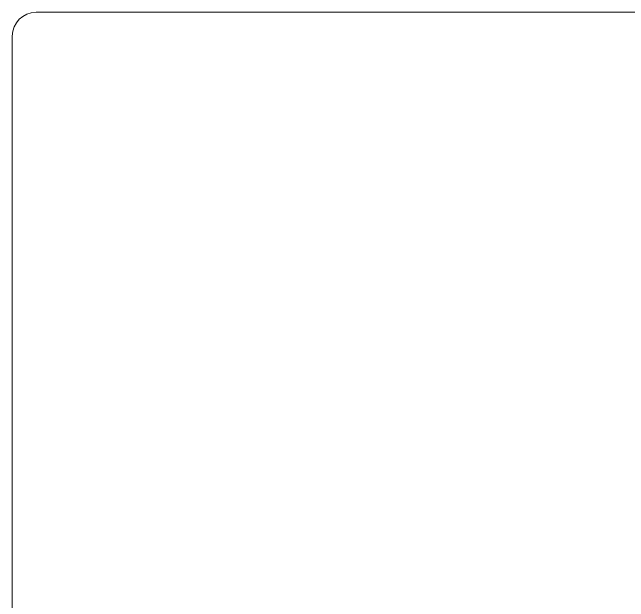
# Model space of a CAD drawing. Header units: millimetres. Extents: x -266 to 258, y -255 to 79.
# Drawn here: x -158.8 to -106.8, y 23.8 to 73.5 of the extents above; entities that cross this region are included whole.
import ezdxf

# ---------------------------------------------------------------- set-up
doc = ezdxf.new("R2010")
doc.units = ezdxf.units.MM
doc.header["$MEASUREMENT"] = 0
doc.layers.add('Layer 1', color=7, linetype='Continuous')

msp = doc.modelspace()

# ---------------------------------------------------------------- linework, layer by layer
at = {"layer": 'Layer 1', "lineweight": 9}
msp.add_open_spline([(-156.7941, 73.4661), (-156.7941, 73.4661), (-56.7942, 73.4661), (-56.7942, 73.4661), (-56.7942, 73.4661), (-55.6942, 73.4661), (-54.7942, 72.5662), (-54.7942, 71.4661), (-54.7942, 71.4661), (-54.7942, 71.4661), (-54.7942, -204.5336), (-54.7942, -204.5336), (-54.7942, -204.5336), (-54.7942, -205.6337), (-55.6942, -206.5336), (-56.7942, -206.5336), (-56.7942, -206.5336), (-56.7942, -206.5336), (-156.7941, -206.5336), (-156.7941, -206.5336), (-156.7941, -206.5336), (-157.8941, -206.5336), (-158.7941, -205.6337), (-158.7941, -204.5336), (-158.7941, -204.5336), (-158.7941, -204.5336), (-158.7941, 71.4661), (-158.7941, 71.4661), (-158.7941, 71.4661), (-158.7941, 72.5662), (-157.8941, 73.4661), (-156.7941, 73.4661)], degree=3, knots=[0, 0, 0, 0, 0.1111111, 0.1111111, 0.1111111, 0.1111111, 0.2222222, 0.2222222, 0.2222222, 0.2222222, 0.3333333, 0.3333333, 0.3333333, 0.3333333, 0.4444444, 0.4444444, 0.4444444, 0.4444444, 0.5555556, 0.5555556, 0.5555556, 0.5555556, 0.6666667, 0.6666667, 0.6666667, 0.6666667, 0.7777778, 0.7777778, 0.7777778, 0.7777778, 1, 1, 1, 1], dxfattribs=at)

doc.saveas('drawing.dxf')
